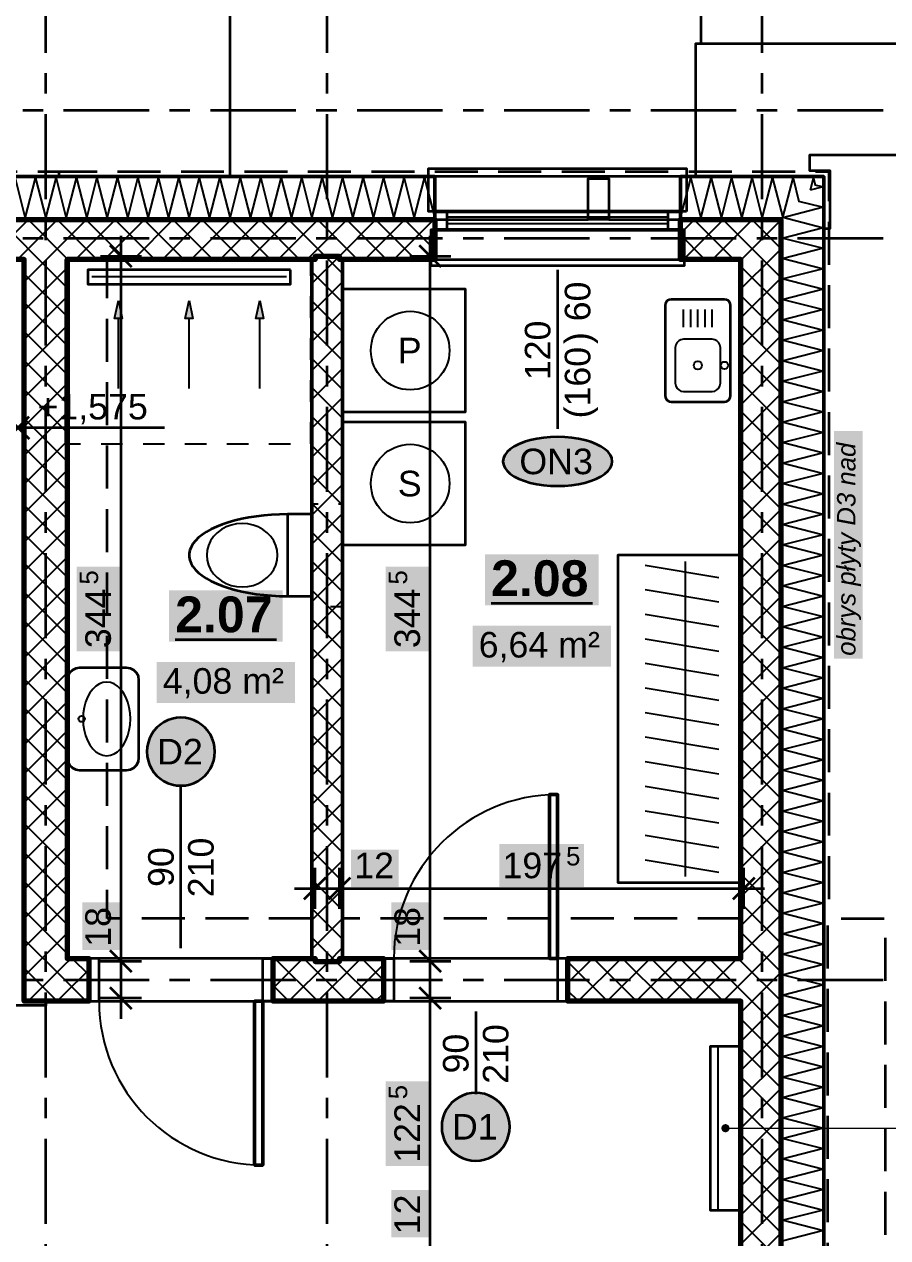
# Model space of a CAD drawing. Header units: metres. Extents: x -5.4 to 21.6, y -4.3 to 13.3.
# Drawn here: x 8.39 to 12.61, y 3.86 to 9.79 of the extents above; entities that cross this region are included whole.
import ezdxf

# ---------------------------------------------------------------- set-up
doc = ezdxf.new("R2010")
doc.units = ezdxf.units.M
for name, pattern in [('KRESKOWA', [5.25, 4.2, -1.05]), ('KRESKOWA_DROBNA', [3.15, 2.1, -1.05]), ('PUNKTOWA', [10.5, 8.4, -1.05, 0, -1.05])]:
    doc.linetypes.add(name, pattern=pattern)
for name, color, linetype, lineweight in [('A-DRZWI', 3, 'Continuous', 35), ('A-KRESKOWANIE', 8, 'Continuous', 18), ('A-MASKA', 7, 'Continuous', 18), ('A-MEBLE', 8, 'Continuous', 18), ('A-NAD-CIECIEM', 8, 'KRESKOWA', 25), ('A-OKNA', 3, 'Continuous', 35), ('A-OPISY', 2, 'Continuous', 25), ('A-OSIE', 1, 'PUNKTOWA', 25), ('A-POMIESZCZENIA', 2, 'Continuous', 25), ('A-RZEDNE', 1, 'Continuous', 25), ('A-SANITARNE', 6, 'Continuous', 25), ('A-SCIANY-DZIAL', 7, 'Continuous', 35), ('A-SCIANY-IZOL', 4, 'Continuous', 35), ('A-SCIANY-KONSTR', 7, 'Continuous', 50), ('A-WIDOK', 7, 'Continuous', 25), ('A-WYMIARY', 1, 'Continuous', 25)]:
    doc.layers.add(name, color=color, linetype=linetype, lineweight=lineweight)
doc.styles.add('PL_ARIAL', font='arial.ttf')
doc.styles.add('PL_ARIAL_B', font='arialbd.ttf')
doc.styles.add('PL_ARIAL_I', font='ariali.ttf')

msp = doc.modelspace()

# ---------------------------------------------------------------- hatches: boundary and pattern name
at = {"layer": 'A-MASKA', "true_color": 0xffffff}
for points in [[(12.4898, 6.6936), (12.4898, 7.8069), (12.35, 7.8069), (12.35, 6.6936)], [(8.8604, 6.7308), (8.8604, 7.1442), (8.6504, 7.1442), (8.6504, 6.7308)], [(10.3704, 6.7308), (10.3704, 7.1442), (10.1604, 7.1442), (10.1604, 6.7308)], [(9.9915, 5.579), (10.2236, 5.579), (10.2236, 5.7615), (9.9915, 5.7615)], [(10.7158, 5.579), (11.1292, 5.579), (11.1292, 5.789), (10.7158, 5.789)], [(8.8604, 5.2715), (8.8604, 5.5036), (8.6779, 5.5036), (8.6779, 5.2715)], [(10.3704, 5.2715), (10.3704, 5.5036), (10.1879, 5.5036), (10.1879, 5.2715)], [(10.3704, 4.2158), (10.3704, 4.6292), (10.1604, 4.6292), (10.1604, 4.2158)], [(10.3704, 3.8665), (10.3704, 4.0986), (10.1879, 4.0986), (10.1879, 3.8665)]]:
    msp.add_hatch(color=7, dxfattribs=at).paths.add_polyline_path(points)
at = {"layer": 'A-OPISY', "true_color": 0xffffff}
for points in [[(11.2668, 7.6583), (11.2645, 7.674), (11.2577, 7.6894), (11.2465, 7.7043), (11.231, 7.7183), (11.2117, 7.7314), (11.1886, 7.7432), (11.1624, 7.7535), (11.1334, 7.7623), (11.1021, 7.7692), (11.0691, 7.7742), (11.0348, 7.7773), (11, 7.7783), (10.9652, 7.7773), (10.9309, 7.7742), (10.8979, 7.7692), (10.8666, 7.7623), (10.8376, 7.7535), (10.8114, 7.7432), (10.7883, 7.7314), (10.769, 7.7183), (10.7535, 7.7043), (10.7423, 7.6894), (10.7355, 7.674), (10.7332, 7.6583), (10.7355, 7.6427), (10.7423, 7.6273), (10.7535, 7.6124), (10.769, 7.5983), (10.7883, 7.5853), (10.8114, 7.5735), (10.8376, 7.5631), (10.8666, 7.5544), (10.8979, 7.5475), (10.9309, 7.5424), (10.9652, 7.5394), (11, 7.5383), (11.0348, 7.5394), (11.0691, 7.5424), (11.1021, 7.5475), (11.1334, 7.5544), (11.1624, 7.5631), (11.1886, 7.5735), (11.2117, 7.5853), (11.231, 7.5983), (11.2465, 7.6124), (11.2577, 7.6273), (11.2645, 7.6427)], [(9.3261, 6.24), (9.3247, 6.2617), (9.3205, 6.283), (9.3135, 6.3036), (9.3039, 6.3231), (9.2918, 6.3411), (9.2775, 6.3575), (9.2611, 6.3718), (9.2431, 6.3839), (9.2236, 6.3935), (9.203, 6.4005), (9.1817, 6.4047), (9.16, 6.4061), (9.1383, 6.4047), (9.117, 6.4005), (9.0964, 6.3935), (9.0769, 6.3839), (9.0589, 6.3718), (9.0425, 6.3575), (9.0282, 6.3411), (9.0161, 6.3231), (9.0065, 6.3036), (8.9995, 6.283), (8.9953, 6.2617), (8.9939, 6.24), (8.9953, 6.2183), (8.9995, 6.197), (9.0065, 6.1764), (9.0161, 6.1569), (9.0282, 6.1389), (9.0425, 6.1225), (9.0589, 6.1082), (9.0769, 6.0961), (9.0964, 6.0865), (9.117, 6.0795), (9.1383, 6.0753), (9.16, 6.0739), (9.1817, 6.0753), (9.203, 6.0795), (9.2236, 6.0865), (9.2431, 6.0961), (9.2611, 6.1082), (9.2775, 6.1225), (9.2918, 6.1389), (9.3039, 6.1569), (9.3135, 6.1764), (9.3205, 6.197), (9.3247, 6.2183)], [(10.7661, 4.4069), (10.7647, 4.4286), (10.7605, 4.4499), (10.7535, 4.4705), (10.7439, 4.4899), (10.7318, 4.508), (10.7175, 4.5244), (10.7011, 4.5387), (10.6831, 4.5508), (10.6636, 4.5604), (10.643, 4.5674), (10.6217, 4.5716), (10.6, 4.573), (10.5783, 4.5716), (10.557, 4.5674), (10.5364, 4.5604), (10.5169, 4.5508), (10.4989, 4.5387), (10.4825, 4.5244), (10.4682, 4.508), (10.4561, 4.4899), (10.4465, 4.4705), (10.4395, 4.4499), (10.4353, 4.4286), (10.4339, 4.4069), (10.4353, 4.3852), (10.4395, 4.3639), (10.4465, 4.3433), (10.4561, 4.3238), (10.4682, 4.3058), (10.4825, 4.2894), (10.4989, 4.2751), (10.5169, 4.263), (10.5364, 4.2534), (10.557, 4.2464), (10.5783, 4.2422), (10.6, 4.2408), (10.6217, 4.2422), (10.643, 4.2464), (10.6636, 4.2534), (10.6831, 4.263), (10.7011, 4.2751), (10.7175, 4.2894), (10.7318, 4.3058), (10.7439, 4.3238), (10.7535, 4.3433), (10.7605, 4.3639), (10.7647, 4.3852)]]:
    msp.add_hatch(color=7, dxfattribs=at).paths.add_polyline_path(points)
at = {"layer": 'A-OPISY', "true_color": 0x000000}
msp.add_hatch(color=7, dxfattribs=at).paths.add_polyline_path([(11.84, 4.4), (11.8393, 4.4052), (11.8373, 4.41), (11.8341, 4.4141), (11.83, 4.4173), (11.8252, 4.4193), (11.82, 4.42), (11.8148, 4.4193), (11.81, 4.4173), (11.8059, 4.4141), (11.8027, 4.41), (11.8007, 4.4052), (11.8, 4.4), (11.8007, 4.3948), (11.8027, 4.39), (11.8059, 4.3859), (11.81, 4.3827), (11.8148, 4.3807), (11.82, 4.38), (11.8252, 4.3807), (11.83, 4.3827), (11.8341, 4.3859), (11.8373, 4.39), (11.8393, 4.3948)])
at = {"layer": 'A-POMIESZCZENIA', "true_color": 0xffffff}
for points in [[(10.645, 6.955), (11.2, 6.955), (11.2, 7.205), (10.645, 7.205)], [(9.1018, 6.7782), (9.6568, 6.7782), (9.6568, 7.0282), (9.1018, 7.0282)], [(10.5845, 6.655), (11.2605, 6.655), (11.2605, 6.855), (10.5845, 6.855)], [(9.0413, 6.4782), (9.7172, 6.4782), (9.7172, 6.6782), (9.0413, 6.6782)]]:
    msp.add_hatch(color=7, dxfattribs=at).paths.add_polyline_path(points)
at = {"layer": 'A-SANITARNE', "true_color": 0x000000}
for points in [[(8.855, 8.445), (8.8737, 8.357), (8.8363, 8.357)], [(9.2, 8.445), (9.2187, 8.357), (9.1813, 8.357)], [(9.545, 8.445), (9.5637, 8.357), (9.5263, 8.357)]]:
    msp.add_hatch(color=7, dxfattribs=at).paths.add_polyline_path(points)

# ---------------------------------------------------------------- linework, layer by layer
at = {"layer": 'A-DRZWI', "lineweight": 50, "ltscale": 0.05}
for points in [[(11, 5.23), (11, 6.03), (10.96, 6.03), (10.96, 5.23)], [(9.56, 5.02), (9.56, 4.22), (9.52, 4.22), (9.52, 5.02)]]:
    msp.add_lwpolyline(points, close=True, dxfattribs=at)
at = {"layer": 'A-DRZWI', "lineweight": 35, "ltscale": 0.05}
for points in [[(8.71, 5.02), (8.76, 5.02), (8.76, 5.23), (8.71, 5.23)], [(9.61, 5.02), (9.56, 5.02), (9.56, 5.23), (9.61, 5.23)], [(10.15, 5.23), (10.2, 5.23), (10.2, 5.02), (10.15, 5.02)], [(11.05, 5.23), (11, 5.23), (11, 5.02), (11.05, 5.02)]]:
    msp.add_lwpolyline(points, close=True, dxfattribs=at)
at = {"layer": 'A-DRZWI', "lineweight": 25, "ltscale": 0.05}
for centre, start, end in [((11, 5.23), -270, -180), ((9.56, 5.02), -180, -90)]:
    msp.add_arc(centre, 0.8, start, end, dxfattribs=at)
at = {"layer": 'A-KRESKOWANIE', "lineweight": 25, "ltscale": 0.05}
for points in [[(8.35, 9.0425), (8.4, 8.8475), (8.45, 9.0425), (8.5, 8.8475), (8.55, 9.0425), (8.6, 8.8475), (8.65, 9.0425), (8.7, 8.8475), (8.75, 9.0425), (8.8, 8.8475), (8.85, 9.0425), (8.9, 8.8475), (8.95, 9.0425), (9, 8.8475), (9.05, 9.0425), (9.1, 8.8475), (9.15, 9.0425), (9.2, 8.8475), (9.25, 9.0425), (9.3, 8.8475), (9.35, 9.0425), (9.4, 8.8475), (9.45, 9.0425), (9.5, 8.8475), (9.55, 9.0425), (9.6, 8.8475), (9.65, 9.0425), (9.7, 8.8475), (9.75, 9.0425), (9.8, 8.8475), (9.85, 9.0425), (9.9, 8.8475), (9.95, 9.0425), (10, 8.8475), (10.05, 9.0425), (10.1, 8.8475), (10.15, 9.0425), (10.2, 8.8475), (10.25, 9.0425), (10.3, 8.8475), (10.35, 9.0425), (10.4, 8.8475)], [(11.6, 8.8475), (11.65, 9.0425), (11.7, 8.8475), (11.75, 9.0425), (11.8, 8.8475), (11.85, 9.0425), (11.9, 8.8475), (11.95, 9.0425), (12, 8.8475), (12.05, 9.0425), (12.0995, 8.8495)], [(12.1009, 8.8509), (12.15, 9.0425), (12.1791, 8.9291)], [(12.2353, 8.9853), (12.25, 9.0425), (12.2587, 9.0087)], [(12.2353, 8.9853), (12.2925, 9), (12.2587, 9.0087)], [(12.1009, 8.8509), (12.2925, 8.9), (12.1791, 8.9291)], [(8.2207, 8.645), (8.4157, 8.84)], [(8.452, 8.66), (8.272, 8.84)], [(8.3622, 8.645), (8.5572, 8.84)], [(8.6084, 8.645), (8.4134, 8.84)], [(8.5186, 8.66), (8.6986, 8.84)], [(8.7498, 8.645), (8.5548, 8.84)], [(8.645, 8.645), (8.84, 8.84)], [(8.8912, 8.645), (8.6962, 8.84)], [(8.7864, 8.645), (8.9814, 8.84)], [(9.0327, 8.645), (8.8377, 8.84)], [(8.9278, 8.645), (9.1228, 8.84)], [(9.1741, 8.645), (8.9791, 8.84)], [(9.0693, 8.645), (9.2643, 8.84)], [(9.3155, 8.645), (9.1205, 8.84)], [(9.2107, 8.645), (9.4057, 8.84)], [(9.4569, 8.645), (9.2619, 8.84)], [(9.3521, 8.645), (9.5471, 8.84)], [(9.5984, 8.645), (9.4034, 8.84)], [(9.4935, 8.645), (9.6885, 8.84)], [(9.7398, 8.645), (9.5448, 8.84)], [(9.6349, 8.645), (9.8299, 8.84)], [(9.8662, 8.66), (9.6862, 8.84)], [(9.7764, 8.645), (9.9714, 8.84)], [(10.0226, 8.645), (9.8276, 8.84)], [(9.9328, 8.66), (10.1128, 8.84)], [(10.164, 8.645), (9.969, 8.84)], [(10.0592, 8.645), (10.2542, 8.84)], [(10.3055, 8.645), (10.1105, 8.84)], [(10.2006, 8.645), (10.3956, 8.84)], [(10.4, 8.6919), (10.2519, 8.84)], [(10.4, 8.8333), (10.3933, 8.84)], [(11.6, 8.7716), (11.6684, 8.84)], [(11.6148, 8.645), (11.8098, 8.84)], [(11.8611, 8.645), (11.6661, 8.84)], [(11.7563, 8.645), (11.9513, 8.84)], [(11.9875, 8.66), (11.8075, 8.84)], [(11.9127, 8.66), (12.09, 8.8373)], [(12.09, 8.6989), (11.9489, 8.84)], [(12.0975, 3.85), (12.2925, 3.9), (12.0975, 3.95), (12.2925, 4), (12.0975, 4.05), (12.2925, 4.1), (12.0975, 4.15), (12.2925, 4.2), (12.0975, 4.25), (12.2925, 4.3), (12.0975, 4.35), (12.2925, 4.4), (12.0975, 4.45), (12.2925, 4.5), (12.0975, 4.55), (12.2925, 4.6), (12.0975, 4.65), (12.2925, 4.7), (12.0975, 4.75), (12.2925, 4.8), (12.0975, 4.85), (12.2925, 4.9), (12.0975, 4.95), (12.2925, 5), (12.0975, 5.05), (12.2925, 5.1), (12.0975, 5.15), (12.2925, 5.2), (12.0975, 5.25), (12.2925, 5.3), (12.0975, 5.35), (12.2925, 5.4), (12.0975, 5.45), (12.2925, 5.5), (12.0975, 5.55), (12.2925, 5.6), (12.0975, 5.65), (12.2925, 5.7), (12.0975, 5.75), (12.2925, 5.8), (12.0975, 5.85), (12.2925, 5.9), (12.0975, 5.95), (12.2925, 6), (12.0975, 6.05), (12.2925, 6.1), (12.0975, 6.15), (12.2925, 6.2), (12.0975, 6.25), (12.2925, 6.3), (12.0975, 6.35), (12.2925, 6.4), (12.0975, 6.45), (12.2925, 6.5), (12.0975, 6.55), (12.2925, 6.6), (12.0975, 6.65), (12.2925, 6.7), (12.0975, 6.75), (12.2925, 6.8), (12.0975, 6.85), (12.2925, 6.9), (12.0975, 6.95), (12.2925, 7), (12.0975, 7.05), (12.2925, 7.1), (12.0975, 7.15), (12.2925, 7.2), (12.0975, 7.25), (12.2925, 7.3), (12.0975, 7.35), (12.2925, 7.4), (12.0975, 7.45), (12.2925, 7.5), (12.0975, 7.55), (12.2925, 7.6), (12.0975, 7.65), (12.2925, 7.7), (12.0975, 7.75), (12.2925, 7.8), (12.0975, 7.85), (12.2925, 7.9), (12.0975, 7.95), (12.2925, 8), (12.0975, 8.05), (12.2925, 8.1), (12.0975, 8.15), (12.2925, 8.2), (12.0975, 8.25), (12.2925, 8.3), (12.0975, 8.35), (12.2925, 8.4), (12.0975, 8.45), (12.2925, 8.5), (12.0975, 8.55), (12.2925, 8.6), (12.0975, 8.65), (12.2925, 8.7), (12.0975, 8.75), (12.2925, 8.8), (12.0995, 8.8495)], [(11.7197, 8.645), (11.6, 8.7647)], [(8.395, 8.5364), (8.5186, 8.66)], [(8.605, 8.507), (8.452, 8.66)], [(9.8, 8.5272), (9.9328, 8.66)], [(9.95, 8.5762), (9.8662, 8.66)], [(10.3421, 8.645), (10.4, 8.7029)], [(11.895, 8.5009), (12.0541, 8.66)], [(11.895, 8.6423), (11.9127, 8.66)], [(12.09, 8.5575), (11.9875, 8.66)], [(12.0541, 8.66), (12.09, 8.6959)], [(8.395, 8.395), (8.605, 8.605)], [(12.09, 8.4161), (11.895, 8.6111)], [(8.605, 8.3656), (8.395, 8.5756)], [(9.95, 8.4348), (9.8, 8.5848)], [(11.895, 8.3595), (12.09, 8.5545)], [(9.8, 8.3858), (9.95, 8.5358)], [(8.395, 8.2536), (8.605, 8.4636)], [(8.605, 8.2241), (8.395, 8.4341)], [(9.95, 8.2934), (9.8, 8.4434)], [(12.09, 8.2747), (11.895, 8.4697)], [(9.8, 8.2444), (9.95, 8.3944)], [(11.895, 8.218), (12.09, 8.413)], [(8.395, 8.1122), (8.605, 8.3222)], [(9.95, 8.1519), (9.8, 8.3019)], [(12.09, 8.1333), (11.895, 8.3283)], [(8.605, 8.0827), (8.395, 8.2927)], [(9.8, 8.1029), (9.95, 8.2529)], [(11.895, 8.0766), (12.09, 8.2716)], [(12.09, 7.9918), (11.895, 8.1868)], [(8.395, 7.9707), (8.605, 8.1807)], [(8.605, 7.9413), (8.395, 8.1513)], [(9.95, 8.0105), (9.8, 8.1605)], [(11.895, 7.9352), (12.09, 8.1302)], [(9.8, 7.9615), (9.95, 8.1115)], [(8.395, 7.8293), (8.605, 8.0393)], [(8.605, 7.7999), (8.395, 8.0099)], [(9.95, 7.8691), (9.8, 8.0191)], [(12.09, 7.8504), (11.895, 8.0454)], [(9.8, 7.8201), (9.95, 7.9701)], [(11.895, 7.7938), (12.09, 7.9888)], [(8.395, 7.6879), (8.605, 7.8979)], [(12.09, 7.709), (11.895, 7.904)], [(8.605, 7.6585), (8.395, 7.8685)], [(9.95, 7.7277), (9.8, 7.8777)], [(9.8, 7.6787), (9.95, 7.8287)], [(11.895, 7.6524), (12.09, 7.8474)], [(8.395, 7.5465), (8.605, 7.7565)], [(8.605, 7.517), (8.395, 7.727)], [(9.95, 7.5862), (9.8, 7.7362)], [(12.09, 7.5676), (11.895, 7.7626)], [(9.8, 7.5373), (9.95, 7.6873)], [(11.895, 7.5109), (12.09, 7.7059)], [(8.395, 7.4051), (8.605, 7.6151)], [(9.95, 7.4448), (9.8, 7.5948)], [(12.09, 7.4261), (11.895, 7.6211)], [(8.605, 7.3756), (8.395, 7.5856)], [(9.8, 7.3958), (9.95, 7.5458)], [(11.895, 7.3695), (12.09, 7.5645)], [(8.395, 7.2636), (8.605, 7.4736)], [(12.09, 7.2847), (11.895, 7.4797)], [(8.605, 7.2342), (8.395, 7.4442)], [(9.95, 7.3034), (9.8, 7.4534)], [(11.895, 7.2281), (12.09, 7.4231)], [(9.8, 7.2544), (9.95, 7.4044)], [(8.395, 7.1222), (8.605, 7.3322)], [(8.605, 7.0928), (8.395, 7.3028)], [(9.95, 7.162), (9.8, 7.312)], [(12.09, 7.1433), (11.895, 7.3383)], [(9.8, 7.113), (9.95, 7.263)], [(11.895, 7.0867), (12.09, 7.2817)], [(8.395, 6.9808), (8.605, 7.1908)], [(12.09, 7.0019), (11.895, 7.1969)], [(8.605, 6.9513), (8.395, 7.1613)], [(9.95, 7.0206), (9.8, 7.1706)], [(9.8, 6.9716), (9.95, 7.1216)], [(11.895, 6.9453), (12.09, 7.1403)], [(8.395, 6.8394), (8.605, 7.0494)], [(8.605, 6.8099), (8.395, 7.0199)], [(9.95, 6.8791), (9.8, 7.0291)], [(12.09, 6.8605), (11.895, 7.0555)], [(11.895, 6.8038), (12.09, 6.9988)], [(9.8, 6.8302), (9.95, 6.9802)], [(8.395, 6.6979), (8.605, 6.9079)], [(8.605, 6.6685), (8.395, 6.8785)], [(9.95, 6.7377), (9.8, 6.8877)], [(12.09, 6.719), (11.895, 6.914)], [(9.8, 6.6887), (9.95, 6.8387)], [(11.895, 6.6624), (12.09, 6.8574)], [(8.395, 6.5565), (8.605, 6.7665)], [(12.09, 6.5776), (11.895, 6.7726)], [(8.605, 6.5271), (8.395, 6.7371)], [(9.95, 6.5963), (9.8, 6.7463)], [(11.895, 6.521), (12.09, 6.716)], [(9.8, 6.5473), (9.95, 6.6973)], [(8.395, 6.4151), (8.605, 6.6251)], [(8.605, 6.3857), (8.395, 6.5957)], [(9.95, 6.4549), (9.8, 6.6049)], [(12.09, 6.4362), (11.895, 6.6312)], [(9.8, 6.4059), (9.95, 6.5559)], [(11.895, 6.3796), (12.09, 6.5746)], [(8.395, 6.2737), (8.605, 6.4837)], [(9.95, 6.3135), (9.8, 6.4635)], [(12.09, 6.2948), (11.895, 6.4898)], [(8.605, 6.2442), (8.395, 6.4542)], [(9.8, 6.2645), (9.95, 6.4145)], [(11.895, 6.2381), (12.09, 6.4331)], [(12.09, 6.1534), (11.895, 6.3484)], [(8.395, 6.1323), (8.605, 6.3423)], [(8.605, 6.1028), (8.395, 6.3128)], [(9.95, 6.172), (9.8, 6.322)], [(11.895, 6.0967), (12.09, 6.2917)], [(9.8, 6.123), (9.95, 6.273)], [(8.395, 5.9908), (8.605, 6.2008)], [(8.605, 5.9614), (8.395, 6.1714)], [(9.95, 6.0306), (9.8, 6.1806)], [(12.09, 6.0119), (11.895, 6.2069)], [(9.8, 5.9816), (9.95, 6.1316)], [(11.895, 5.9553), (12.09, 6.1503)], [(8.395, 5.8494), (8.605, 6.0594)], [(12.09, 5.8705), (11.895, 6.0655)], [(8.605, 5.82), (8.395, 6.03)], [(9.95, 5.8892), (9.8, 6.0392)], [(9.8, 5.8402), (9.95, 5.9902)], [(11.895, 5.8139), (12.09, 6.0089)], [(8.395, 5.708), (8.605, 5.918)], [(8.605, 5.6786), (8.395, 5.8886)], [(9.95, 5.7478), (9.8, 5.8978)], [(12.09, 5.7291), (11.895, 5.9241)], [(9.8, 5.6988), (9.95, 5.8488)], [(11.895, 5.6725), (12.09, 5.8675)], [(8.395, 5.5666), (8.605, 5.7766)], [(9.95, 5.6063), (9.8, 5.7563)], [(12.09, 5.5877), (11.895, 5.7827)], [(8.605, 5.5371), (8.395, 5.7471)], [(9.8, 5.5574), (9.95, 5.7074)], [(11.895, 5.531), (12.09, 5.726)], [(8.395, 5.4252), (8.605, 5.6352)], [(12.09, 5.4462), (11.895, 5.6412)], [(8.605, 5.3957), (8.395, 5.6057)], [(9.95, 5.4649), (9.8, 5.6149)], [(11.895, 5.3896), (12.09, 5.5846)], [(9.8, 5.4159), (9.95, 5.5659)], [(8.395, 5.2837), (8.605, 5.4937)], [(8.605, 5.2543), (8.395, 5.4643)], [(9.95, 5.3235), (9.8, 5.4735)], [(12.09, 5.3048), (11.895, 5.4998)], [(9.8, 5.2745), (9.95, 5.4245)], [(11.895, 5.2482), (12.09, 5.4432)], [(8.395, 5.1423), (8.605, 5.3523)], [(12.09, 5.1634), (11.895, 5.3584)], [(8.59, 5.1279), (8.395, 5.3229)], [(9.9171, 5.215), (9.8, 5.3321)], [(9.8819, 5.215), (9.95, 5.2831)], [(11.91, 5.1218), (12.09, 5.3018)], [(8.59, 5.1959), (8.6241, 5.23)], [(8.71, 5.1493), (8.6293, 5.23)], [(9.61, 5.0845), (9.7555, 5.23)], [(9.61, 5.2259), (9.6141, 5.23)], [(9.8292, 5.02), (9.6192, 5.23)], [(9.9707, 5.02), (9.7607, 5.23)], [(9.8283, 5.02), (10.0383, 5.23)], [(10.15, 5.1235), (10.0435, 5.23)], [(11.05, 5.1103), (11.1697, 5.23)], [(11.1011, 5.02), (11.3111, 5.23)], [(11.3849, 5.02), (11.1749, 5.23)], [(11.2425, 5.02), (11.4525, 5.23)], [(11.5263, 5.02), (11.3163, 5.23)], [(11.384, 5.02), (11.594, 5.23)], [(11.6677, 5.02), (11.4577, 5.23)], [(11.5254, 5.02), (11.7354, 5.23)], [(11.8091, 5.02), (11.5991, 5.23)], [(11.6668, 5.02), (11.8768, 5.23)], [(11.91, 5.0606), (11.7406, 5.23)], [(11.895, 5.217), (11.882, 5.23)], [(8.5415, 5.035), (8.395, 5.1815)], [(8.4291, 5.035), (8.59, 5.1959)], [(8.59, 5.0545), (8.71, 5.1745)], [(9.6869, 5.02), (9.8819, 5.215)], [(10.1121, 5.02), (9.9171, 5.215)], [(9.9697, 5.02), (10.15, 5.2003)], [(11.2435, 5.02), (11.05, 5.2135)], [(11.897, 5.215), (11.895, 5.217)], [(11.895, 4.9654), (12.09, 5.1604)], [(11.91, 5.202), (11.897, 5.215)], [(12.09, 5.022), (11.91, 5.202)], [(8.6979, 5.02), (8.59, 5.1279)], [(11.8082, 5.02), (11.91, 5.1218)], [(8.5705, 5.035), (8.59, 5.0545)], [(9.6878, 5.02), (9.61, 5.0978)], [(10.1112, 5.02), (10.15, 5.0588)], [(11.102, 5.02), (11.05, 5.072)], [(12.09, 4.8806), (11.91, 5.0606)], [(8.405, 5.03), (8.395, 5.04)], [(8.415, 5.02), (8.405, 5.03)], [(8.4141, 5.02), (8.4291, 5.035)], [(8.5565, 5.02), (8.5415, 5.035)], [(8.5555, 5.02), (8.5705, 5.035)], [(8.697, 5.02), (8.71, 5.033)], [(11.895, 4.8239), (12.09, 5.0189)], [(12.09, 4.7391), (11.895, 4.9341)], [(11.895, 4.6825), (12.09, 4.8775)], [(12.09, 4.5977), (11.895, 4.7927)], [(11.895, 4.5411), (12.09, 4.7361)], [(12.09, 4.4563), (11.895, 4.6513)], [(11.895, 4.3997), (12.09, 4.5947)], [(12.09, 4.3149), (11.895, 4.5099)], [(11.895, 4.2582), (12.09, 4.4532)], [(12.09, 4.1735), (11.895, 4.3685)], [(11.895, 4.1168), (12.09, 4.3118)], [(12.09, 4.032), (11.895, 4.227)], [(11.895, 3.9754), (12.09, 4.1704)], [(12.09, 3.8906), (11.895, 4.0856)], [(11.895, 3.834), (12.09, 4.029)], [(12.09, 3.7492), (11.895, 3.9442)], [(11.91, 3.7076), (12.09, 3.8876)]]:
    msp.add_lwpolyline(points, dxfattribs=at)
at = {"layer": 'A-MEBLE', "lineweight": 35, "ltscale": 0.05}
msp.add_lwpolyline([(11.895, 5.6), (11.895, 7.2), (11.295, 7.2), (11.295, 5.6)], close=True, dxfattribs=at)
at = {"layer": 'A-MEBLE', "lineweight": 25, "ltscale": 0.05}
for points in [[(11.787, 7.09), (11.427, 7.15)], [(11.625, 5.63), (11.625, 7.17)], [(11.787, 6.97), (11.427, 7.03)], [(11.787, 6.85), (11.427, 6.91)], [(11.787, 6.73), (11.427, 6.79)], [(11.787, 6.61), (11.427, 6.67)], [(11.787, 6.49), (11.427, 6.55)], [(11.787, 6.37), (11.427, 6.43)], [(11.787, 6.25), (11.427, 6.31)], [(11.787, 6.13), (11.427, 6.19)], [(11.787, 6.01), (11.427, 6.07)], [(11.787, 5.89), (11.427, 5.95)], [(11.787, 5.77), (11.427, 5.83)], [(11.787, 5.65), (11.427, 5.71)]]:
    msp.add_lwpolyline(points, dxfattribs=at)
at = {"layer": 'A-NAD-CIECIEM', "linetype": 'KRESKOWA', "lineweight": 35, "ltscale": 0.05, "flags": 128}
for points in [[(3.8105, 9.075), (8.5645, 9.075)], [(8.565, 9.0505), (8.565, 9.075), (12.325, 9.075), (12.325, 5.4255)], [(9.7995, 5.425), (8.8, 5.425), (8.8, 8.6445)], [(11.8945, 5.425), (9.9505, 5.425)], [(12.32, 2.7005), (12.32, 5.425), (12.6, 5.425), (12.6, -0.2995)], [(8.5, 5.0195), (8.5, 5), (5.875, 5)]]:
    msp.add_lwpolyline(points, dxfattribs=at)
at = {"layer": 'A-OKNA', "lineweight": 35, "ltscale": 0.05}
for points in [[(11.63, 8.88), (10.37, 8.88), (10.37, 9.09), (11.63, 9.09)], [(11.62, 8.79), (10.38, 8.79), (10.38, 8.615), (11.62, 8.615)]]:
    msp.add_lwpolyline(points, close=True, dxfattribs=at)
at = {"layer": 'A-OKNA', "lineweight": 50, "ltscale": 0.05}
msp.add_lwpolyline([(11.6, 8.79), (10.4, 8.79), (10.4, 8.88), (11.6, 8.88)], close=True, dxfattribs=at)
at = {"layer": 'A-OKNA', "lineweight": 35, "ltscale": 0.05}
for points in [[(10.46, 8.79), (10.46, 8.88)], [(11.54, 8.79), (11.54, 8.88)]]:
    msp.add_lwpolyline(points, dxfattribs=at)
at = {"layer": 'A-OKNA', "lineweight": 25, "ltscale": 0.05}
for points in [[(11.54, 8.8512), (10.46, 8.8512)], [(11.54, 8.8188), (10.46, 8.8188)]]:
    msp.add_lwpolyline(points, dxfattribs=at)
at = {"layer": 'A-OPISY', "lineweight": 35, "ltscale": 0.05}
for points in [[(11.2668, 7.6583), (11.2645, 7.674), (11.2577, 7.6894), (11.2465, 7.7043), (11.231, 7.7183), (11.2117, 7.7314), (11.1886, 7.7432), (11.1624, 7.7535), (11.1334, 7.7623), (11.1021, 7.7692), (11.0691, 7.7742), (11.0348, 7.7773), (11, 7.7783), (10.9652, 7.7773), (10.9309, 7.7742), (10.8979, 7.7692), (10.8666, 7.7623), (10.8376, 7.7535), (10.8114, 7.7432), (10.7883, 7.7314), (10.769, 7.7183), (10.7535, 7.7043), (10.7423, 7.6894), (10.7355, 7.674), (10.7332, 7.6583), (10.7355, 7.6427), (10.7423, 7.6273), (10.7535, 7.6124), (10.769, 7.5983), (10.7883, 7.5853), (10.8114, 7.5735), (10.8376, 7.5631), (10.8666, 7.5544), (10.8979, 7.5475), (10.9309, 7.5424), (10.9652, 7.5394), (11, 7.5383), (11.0348, 7.5394), (11.0691, 7.5424), (11.1021, 7.5475), (11.1334, 7.5544), (11.1624, 7.5631), (11.1886, 7.5735), (11.2117, 7.5853), (11.231, 7.5983), (11.2465, 7.6124), (11.2577, 7.6273), (11.2645, 7.6427)], [(9.3261, 6.24), (9.3247, 6.2617), (9.3205, 6.283), (9.3135, 6.3036), (9.3039, 6.3231), (9.2918, 6.3411), (9.2775, 6.3575), (9.2611, 6.3718), (9.2431, 6.3839), (9.2236, 6.3935), (9.203, 6.4005), (9.1817, 6.4047), (9.16, 6.4061), (9.1383, 6.4047), (9.117, 6.4005), (9.0964, 6.3935), (9.0769, 6.3839), (9.0589, 6.3718), (9.0425, 6.3575), (9.0282, 6.3411), (9.0161, 6.3231), (9.0065, 6.3036), (8.9995, 6.283), (8.9953, 6.2617), (8.9939, 6.24), (8.9953, 6.2183), (8.9995, 6.197), (9.0065, 6.1764), (9.0161, 6.1569), (9.0282, 6.1389), (9.0425, 6.1225), (9.0589, 6.1082), (9.0769, 6.0961), (9.0964, 6.0865), (9.117, 6.0795), (9.1383, 6.0753), (9.16, 6.0739), (9.1817, 6.0753), (9.203, 6.0795), (9.2236, 6.0865), (9.2431, 6.0961), (9.2611, 6.1082), (9.2775, 6.1225), (9.2918, 6.1389), (9.3039, 6.1569), (9.3135, 6.1764), (9.3205, 6.197), (9.3247, 6.2183)], [(10.7661, 4.4069), (10.7647, 4.4286), (10.7605, 4.4499), (10.7535, 4.4705), (10.7439, 4.4899), (10.7318, 4.508), (10.7175, 4.5244), (10.7011, 4.5387), (10.6831, 4.5508), (10.6636, 4.5604), (10.643, 4.5674), (10.6217, 4.5716), (10.6, 4.573), (10.5783, 4.5716), (10.557, 4.5674), (10.5364, 4.5604), (10.5169, 4.5508), (10.4989, 4.5387), (10.4825, 4.5244), (10.4682, 4.508), (10.4561, 4.4899), (10.4465, 4.4705), (10.4395, 4.4499), (10.4353, 4.4286), (10.4339, 4.4069), (10.4353, 4.3852), (10.4395, 4.3639), (10.4465, 4.3433), (10.4561, 4.3238), (10.4682, 4.3058), (10.4825, 4.2894), (10.4989, 4.2751), (10.5169, 4.263), (10.5364, 4.2534), (10.557, 4.2464), (10.5783, 4.2422), (10.6, 4.2408), (10.6217, 4.2422), (10.643, 4.2464), (10.6636, 4.2534), (10.6831, 4.263), (10.7011, 4.2751), (10.7175, 4.2894), (10.7318, 4.3058), (10.7439, 4.3238), (10.7535, 4.3433), (10.7605, 4.3639), (10.7647, 4.3852)]]:
    msp.add_lwpolyline(points, close=True, dxfattribs=at)
at = {"layer": 'A-OPISY', "lineweight": 18, "ltscale": 0.05}
msp.add_lwpolyline([(11.82, 4.4), (12.8602, 4.4)], dxfattribs=at)
at = {"layer": 'A-OSIE', "linetype": 'PUNKTOWA', "lineweight": 35, "ltscale": 0.049441, "flags": 128}
for points in [[(8.5, -3.22), (8.5, 12.25)], [(9.875, -3.22), (9.875, 12.25)], [(12, -3.22), (12, 12.25)]]:
    msp.add_lwpolyline(points, dxfattribs=at)
at = {"layer": 'A-OSIE', "linetype": 'PUNKTOWA', "lineweight": 35, "ltscale": 0.049651, "flags": 128}
for points in [[(-4.32, 9.375), (20.6, 9.375)], [(-4.32, 8.75), (20.6, 8.75)], [(-4.32, 5.125), (20.6, 5.125)]]:
    msp.add_lwpolyline(points, dxfattribs=at)
at = {"layer": 'A-POMIESZCZENIA', "lineweight": 35, "ltscale": 0.05}
for points in [[(10.675, 6.965), (11.17, 6.965)], [(9.1318, 6.7882), (9.6268, 6.7882)]]:
    msp.add_lwpolyline(points, dxfattribs=at)
at = {"layer": 'A-RZEDNE', "lineweight": 35, "ltscale": 0.05}
for points in [[(8.3094, 7.7684), (8.4194, 7.8784)], [(8.3094, 7.8784), (8.4194, 7.7684)], [(8.3644, 7.8234), (9.0802, 7.8234)]]:
    msp.add_lwpolyline(points, dxfattribs=at)
at = {"layer": 'A-SANITARNE', "lineweight": 50, "ltscale": 0.05}
msp.add_lwpolyline([(8.61, 8.645), (8.6, 8.645), (8.6, 7.745), (8.61, 7.745)], close=True, dxfattribs=at)
at = {"layer": 'A-SANITARNE', "linetype": 'KRESKOWA_DROBNA', "lineweight": 25, "ltscale": 0.05, "flags": 128}
msp.add_lwpolyline([(9.795, 8.645), (8.605, 8.645), (8.605, 7.745), (9.795, 7.745)], close=True, dxfattribs=at)
at = {"layer": 'A-SANITARNE', "lineweight": 35, "ltscale": 0.05}
for points in [[(9.695, 8.595), (8.705, 8.595), (8.705, 8.525), (9.695, 8.525)], [(9.95, 8.5), (9.95, 7.9), (10.55, 7.9), (10.55, 8.5)], [(11.845, 8.42), (11.8435, 8.4293), (11.8393, 8.4376), (11.8326, 8.4443), (11.8243, 8.4485), (11.815, 8.45), (11.555, 8.45), (11.5457, 8.4485), (11.5374, 8.4443), (11.5307, 8.4376), (11.5265, 8.4293), (11.525, 8.42), (11.525, 7.98), (11.5265, 7.9707), (11.5307, 7.9624), (11.5374, 7.9557), (11.5457, 7.9515), (11.555, 7.95), (11.815, 7.95), (11.8243, 7.9515), (11.8326, 7.9557), (11.8393, 7.9624), (11.8435, 7.9707), (11.845, 7.98)], [(9.95, 7.85), (9.95, 7.25), (10.55, 7.25), (10.55, 7.85)], [(9.8, 7), (9.8, 7.4), (9.68, 7.4), (9.68, 7)], [(8.605, 6.21), (8.6079, 6.1915), (8.6165, 6.1747), (8.6297, 6.1615), (8.6465, 6.1529), (8.665, 6.15), (8.895, 6.15), (8.9135, 6.1529), (8.9303, 6.1615), (8.9435, 6.1747), (8.9521, 6.1915), (8.955, 6.21), (8.955, 6.59), (8.9521, 6.6085), (8.9435, 6.6253), (8.9303, 6.6385), (8.9135, 6.6471), (8.895, 6.65), (8.665, 6.65), (8.6465, 6.6471), (8.6297, 6.6385), (8.6165, 6.6253), (8.6079, 6.6085), (8.605, 6.59)], [(11.895, 4), (11.895, 4.8), (11.745, 4.8), (11.745, 4)]]:
    msp.add_lwpolyline(points, close=True, dxfattribs=at)
at = {"layer": 'A-SANITARNE', "lineweight": 25, "ltscale": 0.05}
for points in [[(9.675, 8.56), (8.725, 8.56)], [(11.615, 8.315), (11.615, 8.4)], [(11.65, 8.315), (11.65, 8.4)], [(11.685, 8.315), (11.685, 8.4)], [(11.72, 8.315), (11.72, 8.4)], [(11.755, 8.315), (11.755, 8.4)], [(8.855, 8.015), (8.855, 8.355)], [(9.2, 8.015), (9.2, 8.355)], [(9.545, 8.015), (9.545, 8.355)], [(11.785, 4), (11.785, 4.8)]]:
    msp.add_lwpolyline(points, dxfattribs=at)
for points in [[(8.855, 8.445), (8.8737, 8.357), (8.8363, 8.357)], [(9.2, 8.445), (9.2187, 8.357), (9.1813, 8.357)], [(9.545, 8.445), (9.5637, 8.357), (9.5263, 8.357)], [(11.795, 8.215), (11.793, 8.2274), (11.7874, 8.2385), (11.7785, 8.2474), (11.7674, 8.253), (11.755, 8.255), (11.615, 8.255), (11.6026, 8.253), (11.5915, 8.2474), (11.5826, 8.2385), (11.577, 8.2274), (11.575, 8.215), (11.575, 8.04), (11.577, 8.0276), (11.5826, 8.0165), (11.5915, 8.0076), (11.6026, 8.002), (11.615, 8), (11.755, 8), (11.7674, 8.002), (11.7785, 8.0076), (11.7874, 8.0165), (11.793, 8.0276), (11.795, 8.04)], [(9.4592, 7.355), (9.4322, 7.3531), (9.4058, 7.3474), (9.3808, 7.3381), (9.3576, 7.3254), (9.337, 7.3096), (9.3194, 7.2911), (9.3052, 7.2704), (9.2949, 7.2479), (9.2885, 7.2242), (9.2864, 7.2), (9.2885, 7.1758), (9.2949, 7.1521), (9.3052, 7.1296), (9.3194, 7.1089), (9.337, 7.0904), (9.3576, 7.0746), (9.3808, 7.0619), (9.4058, 7.0526), (9.4322, 7.0469), (9.4592, 7.045), (9.4862, 7.0469), (9.5126, 7.0526), (9.5376, 7.0619), (9.5608, 7.0746), (9.5814, 7.0904), (9.599, 7.1089), (9.6132, 7.1296), (9.6235, 7.1521), (9.6299, 7.1758), (9.632, 7.2), (9.6299, 7.2242), (9.6235, 7.2479), (9.6132, 7.2704), (9.599, 7.2911), (9.5814, 7.3096), (9.5608, 7.3254), (9.5376, 7.3381), (9.5126, 7.3474), (9.4862, 7.3531)], [(8.7975, 6.22), (8.8156, 6.2222), (8.8332, 6.2288), (8.8499, 6.2396), (8.8654, 6.2544), (8.8792, 6.2727), (8.8909, 6.2942), (8.9004, 6.3183), (8.9073, 6.3444), (8.9116, 6.3718), (8.913, 6.4), (8.9116, 6.4282), (8.9073, 6.4556), (8.9004, 6.4817), (8.8909, 6.5058), (8.8792, 6.5273), (8.8654, 6.5456), (8.8499, 6.5604), (8.8332, 6.5712), (8.8156, 6.5778), (8.7975, 6.58), (8.7794, 6.5778), (8.7618, 6.5712), (8.7451, 6.5604), (8.7296, 6.5456), (8.7158, 6.5273), (8.7041, 6.5058), (8.6946, 6.4817), (8.6877, 6.4556), (8.6834, 6.4282), (8.682, 6.4), (8.6834, 6.3718), (8.6877, 6.3444), (8.6946, 6.3183), (8.7041, 6.2942), (8.7158, 6.2727), (8.7296, 6.2544), (8.7451, 6.2396), (8.7618, 6.2288), (8.7794, 6.2222)]]:
    msp.add_lwpolyline(points, close=True, dxfattribs=at)
at = {"layer": 'A-SANITARNE', "linetype": 'KRESKOWA', "lineweight": 25, "ltscale": 0.05, "flags": 128}
msp.add_lwpolyline([(9.95, 6.95), (9.95, 7.45), (9.8, 7.45), (9.8, 6.95)], close=True, dxfattribs=at)
at = {"layer": 'A-SANITARNE', "lineweight": 35, "ltscale": 0.05}
msp.add_lwpolyline([(9.68, 7.4), (9.6414, 7.3994), (9.603, 7.3974), (9.5651, 7.3942), (9.528, 7.3897), (9.4919, 7.384), (9.4569, 7.3771), (9.4235, 7.369), (9.3916, 7.3599), (9.3617, 7.3497), (9.3338, 7.3385), (9.3082, 7.3265), (9.285, 7.3136), (9.2643, 7.3), (9.2463, 7.2857), (9.2312, 7.2709), (9.219, 7.2556), (9.2097, 7.24), (9.2035, 7.2241), (9.2004, 7.2081), (9.2004, 7.1919), (9.2035, 7.1759), (9.2097, 7.16), (9.219, 7.1444), (9.2312, 7.1291), (9.2463, 7.1143), (9.2643, 7.1), (9.285, 7.0864), (9.3082, 7.0735), (9.3338, 7.0615), (9.3617, 7.0503), (9.3916, 7.0401), (9.4235, 7.031), (9.4569, 7.0229), (9.4919, 7.016), (9.528, 7.0103), (9.5651, 7.0058), (9.603, 7.0026), (9.6414, 7.0006), (9.68, 7)], dxfattribs=at)
at = {"layer": 'A-SANITARNE', "lineweight": 25, "ltscale": 0.05}
for centre, radius in [((10.28, 8.2), 0.192), ((11.685, 8.1275), 0.02), ((11.815, 8.1275), 0.018), ((10.28, 7.55), 0.192), ((8.675, 6.4), 0.015)]:
    msp.add_circle(centre, radius, dxfattribs=at)
at = {"layer": 'A-SCIANY-DZIAL', "lineweight": 50, "ltscale": 0.05}
msp.add_lwpolyline([(9.8, 5.23), (9.8, 5.23), (9.8, 8.645), (9.8, 8.645), (9.8, 8.645), (9.815, 8.645), (9.815, 8.645), (9.815, 8.645), (9.815, 8.645), (9.815, 8.645), (9.815, 8.645), (9.815, 8.645), (9.815, 8.645), (9.815, 8.645), (9.815, 8.645), (9.815, 8.645), (9.815, 8.645), (9.815, 8.645), (9.815, 8.645), (9.815, 8.645), (9.815, 8.645), (9.815, 8.645), (9.815, 8.66), (9.815, 8.66), (9.815, 8.66), (9.935, 8.66), (9.935, 8.66), (9.935, 8.66), (9.935, 8.645), (9.935, 8.645), (9.935, 8.645), (9.935, 8.645), (9.935, 8.645), (9.935, 8.645), (9.935, 8.645), (9.935, 8.645), (9.935, 8.645), (9.935, 8.645), (9.935, 8.645), (9.935, 8.645), (9.935, 8.645), (9.935, 8.645), (9.935, 8.645), (9.935, 8.645), (9.935, 8.645), (9.95, 8.645), (9.95, 8.645), (9.95, 8.645), (9.95, 5.23), (9.95, 5.23), (9.95, 5.23), (9.935, 5.23), (9.935, 5.23), (9.935, 5.23), (9.935, 5.23), (9.935, 5.23), (9.935, 5.23), (9.935, 5.23), (9.935, 5.23), (9.935, 5.23), (9.935, 5.23), (9.935, 5.23), (9.935, 5.23), (9.935, 5.23), (9.935, 5.23), (9.935, 5.23), (9.935, 5.23), (9.935, 5.23), (9.935, 5.215), (9.935, 5.215), (9.935, 5.215), (9.815, 5.215), (9.815, 5.215), (9.815, 5.215), (9.815, 5.23), (9.815, 5.23), (9.815, 5.23), (9.815, 5.23), (9.815, 5.23), (9.815, 5.23), (9.815, 5.23), (9.815, 5.23), (9.815, 5.23), (9.815, 5.23), (9.815, 5.23), (9.815, 5.23), (9.815, 5.23), (9.815, 5.23), (9.815, 5.23), (9.815, 5.23), (9.815, 5.23), (9.8, 5.23)], close=True, dxfattribs=at)
at = {"layer": 'A-SCIANY-IZOL', "lineweight": 50, "ltscale": 0.05}
msp.add_lwpolyline([(5.2, 8.84), (5.2, 8.84), (5.2, 9.05), (5.2, 9.05), (5.2, 9.05), (10.4, 9.05), (10.4, 9.05), (10.4, 9.05), (10.4, 8.84), (10.4, 8.84), (10.4, 8.84), (5.2, 8.84)], close=True, dxfattribs=at)
msp.add_lwpolyline([(12.09, 2.7), (12.09, 8.84), (12.09, 8.84), (12.09, 8.84), (12.09, 8.84), (12.09, 8.84), (12.09, 8.84), (12.09, 8.84), (12.09, 8.84), (12.09, 8.84), (12.09, 8.84), (12.09, 8.84), (12.09, 8.84), (12.09, 8.84), (12.09, 8.84), (12.09, 8.84), (12.09, 8.84), (12.09, 8.84), (11.6, 8.84), (11.6, 8.84), (11.6, 8.84), (11.6, 9.05), (11.6, 9.05), (11.6, 9.05), (12.3, 9.05), (12.3, 9.05), (12.3, 9.05), (12.3, 2.7)], dxfattribs=at)
at = {"layer": 'A-SCIANY-KONSTR', "lineweight": 70, "ltscale": 0.05}
for points in [[(5.2, 8.84), (10.4, 8.84), (10.4, 8.84), (10.4, 8.84), (10.4, 8.84), (10.4, 8.84), (10.4, 8.645), (10.4, 8.645), (10.4, 8.645), (10.4, 8.645), (10.4, 8.645), (9.935, 8.645), (9.935, 8.645), (9.935, 8.645), (9.935, 8.645), (9.935, 8.645), (9.935, 8.66), (9.935, 8.66), (9.935, 8.66), (9.935, 8.66), (9.935, 8.66), (9.935, 8.66), (9.935, 8.66), (9.935, 8.66), (9.935, 8.66), (9.935, 8.66), (9.935, 8.66), (9.935, 8.66), (9.935, 8.66), (9.935, 8.66), (9.935, 8.66), (9.935, 8.66), (9.935, 8.66), (9.815, 8.66), (9.815, 8.66), (9.815, 8.66), (9.815, 8.66), (9.815, 8.66), (9.815, 8.66), (9.815, 8.66), (9.815, 8.66), (9.815, 8.66), (9.815, 8.66), (9.815, 8.66), (9.815, 8.66), (9.815, 8.66), (9.815, 8.66), (9.815, 8.66), (9.815, 8.66), (9.815, 8.66), (9.815, 8.645), (9.815, 8.645), (9.815, 8.645), (9.815, 8.645), (9.815, 8.645), (8.605, 8.645), (8.605, 8.645), (8.605, 8.645), (8.605, 8.645), (8.605, 8.645), (8.605, 8.645), (8.605, 8.645), (8.605, 8.645), (8.605, 8.645), (8.605, 8.645), (8.605, 8.645), (8.605, 8.645), (8.605, 8.645), (8.605, 8.645), (8.605, 8.645), (8.605, 8.645), (8.605, 8.645), (8.605, 5.23), (8.605, 5.23), (8.605, 5.23), (8.605, 5.23), (8.605, 5.23), (8.605, 5.23), (8.605, 5.23), (8.605, 5.23), (8.605, 5.23), (8.605, 5.23), (8.605, 5.23), (8.605, 5.23), (8.605, 5.23), (8.605, 5.23), (8.605, 5.23), (8.605, 5.23), (8.605, 5.23), (8.71, 5.23), (8.71, 5.23), (8.71, 5.23), (8.71, 5.23), (8.71, 5.23), (8.71, 5.02), (8.71, 5.02), (8.71, 5.02), (8.71, 5.02), (8.395, 5.02), (8.395, 5.02), (8.395, 5.02), (8.395, 8.645), (8.395, 8.645), (8.395, 8.645), (8.395, 8.645), (8.395, 8.645), (8.395, 8.645), (8.395, 8.645), (8.395, 8.645), (8.395, 8.645), (8.395, 8.645), (8.395, 8.645), (8.395, 8.645), (8.395, 8.645), (8.395, 8.645), (8.395, 8.645), (8.395, 8.645), (8.395, 8.645), (5.98, 8.645)], [(11.895, 3.81), (11.895, 5.02), (11.895, 5.02), (11.895, 5.02), (11.895, 5.02), (11.895, 5.02), (11.895, 5.02), (11.895, 5.02), (11.895, 5.02), (11.895, 5.02), (11.895, 5.02), (11.895, 5.02), (11.895, 5.02), (11.895, 5.02), (11.895, 5.02), (11.895, 5.02), (11.895, 5.02), (11.895, 5.02), (11.05, 5.02), (11.05, 5.02), (11.05, 5.02), (11.05, 5.02), (11.05, 5.035), (11.05, 5.035), (11.05, 5.23), (11.05, 5.23), (11.05, 5.23), (11.05, 5.23), (11.05, 5.23), (11.895, 5.23), (11.895, 5.23), (11.895, 5.23), (11.895, 5.23), (11.895, 5.23), (11.895, 5.23), (11.895, 5.23), (11.895, 5.23), (11.895, 5.23), (11.895, 5.23), (11.895, 5.23), (11.895, 5.23), (11.895, 5.23), (11.895, 5.23), (11.895, 5.23), (11.895, 5.23), (11.895, 5.23), (11.895, 8.645), (11.895, 8.645), (11.895, 8.645), (11.895, 8.645), (11.895, 8.645), (11.895, 8.645), (11.895, 8.645), (11.895, 8.645), (11.895, 8.645), (11.895, 8.645), (11.895, 8.645), (11.895, 8.645), (11.895, 8.645), (11.895, 8.645), (11.895, 8.645), (11.895, 8.645), (11.895, 8.645), (11.6, 8.645), (11.6, 8.645), (11.6, 8.645), (11.6, 8.645), (11.6, 8.645), (11.6, 8.84), (11.6, 8.84), (11.6, 8.84), (11.6, 8.84), (11.6, 8.84), (12.09, 8.84), (12.09, 8.84), (12.09, 8.84), (12.09, 8.84), (12.09, 8.84), (12.09, 2.7)]]:
    msp.add_lwpolyline(points, dxfattribs=at)
msp.add_lwpolyline([(9.61, 5.035), (9.61, 5.23), (9.61, 5.23), (9.61, 5.23), (9.61, 5.23), (9.61, 5.23), (9.815, 5.23), (9.815, 5.23), (9.815, 5.23), (9.815, 5.23), (9.815, 5.23), (9.815, 5.215), (9.815, 5.215), (9.815, 5.215), (9.815, 5.215), (9.815, 5.215), (9.815, 5.215), (9.815, 5.215), (9.815, 5.215), (9.815, 5.215), (9.815, 5.215), (9.815, 5.215), (9.815, 5.215), (9.815, 5.215), (9.815, 5.215), (9.815, 5.215), (9.815, 5.215), (9.815, 5.215), (9.935, 5.215), (9.935, 5.215), (9.935, 5.215), (9.935, 5.215), (9.935, 5.215), (9.935, 5.215), (9.935, 5.215), (9.935, 5.215), (9.935, 5.215), (9.935, 5.215), (9.935, 5.215), (9.935, 5.215), (9.935, 5.215), (9.935, 5.215), (9.935, 5.215), (9.935, 5.215), (9.935, 5.215), (9.935, 5.23), (9.935, 5.23), (9.935, 5.23), (9.935, 5.23), (9.935, 5.23), (10.15, 5.23), (10.15, 5.23), (10.15, 5.23), (10.15, 5.23), (10.15, 5.23), (10.15, 5.02), (10.15, 5.02), (10.15, 5.02), (10.15, 5.02), (9.61, 5.02), (9.61, 5.02), (9.61, 5.02), (9.61, 5.02), (9.61, 5.035)], close=True, dxfattribs=at)
at = {"layer": 'A-WIDOK', "lineweight": 35, "ltscale": 0.05}
for points in [[(9.4, 9.0505), (9.4, 10.35), (11.7, 10.35), (11.7, 9.7005)], [(11.675, 9.0505), (11.675, 9.7), (18.7, 9.7), (18.7, -0.325), (12.065, -0.325), (12.065, -0.3005)], [(12.3005, 0.355), (12.33, 0.355), (12.33, 0.23), (12.61, 0.23), (12.61, 0.22), (18.155, 0.22), (18.155, 9.155), (12.23, 9.155), (12.23, 9.08), (12.33, 9.08), (12.33, 8.795), (12.3005, 8.795)], [(11.5995, 9.05), (10.4005, 9.05)], [(11.15, 8.84), (11.15, 9.04), (11.25, 9.04), (11.25, 8.84), (11.15, 8.84)], [(10.4005, 8.84), (11.1495, 8.84)], [(11.2505, 8.84), (11.5995, 8.84)], [(10.4005, 8.645), (11.5995, 8.645)], [(9.6095, 5.23), (8.7105, 5.23)], [(11.0495, 5.23), (10.1505, 5.23)], [(8.7105, 5.02), (9.6095, 5.02)], [(10.1505, 5.02), (11.0495, 5.02)]]:
    msp.add_lwpolyline(points, dxfattribs=at)
at = {"layer": 'A-WYMIARY', "lineweight": 35, "ltscale": 0.05}
for points in [[(8.8679, 4.935), (8.8679, 8.76)], [(10.3779, -0.01), (10.3779, 8.76)], [(8.9679, 8.66), (8.7679, 8.66)], [(8.9209, 8.607), (8.8149, 8.713)], [(10.4779, 8.66), (10.2779, 8.66)], [(10.4309, 8.607), (10.3249, 8.713)], [(11, 8.595), (11, 7.8183)], [(9.16, 5.28), (9.16, 6.08)], [(9.815, 5.4715), (9.815, 5.6715)], [(9.935, 5.4715), (9.935, 5.6715)], [(11.91, 5.4715), (11.91, 5.6715)], [(9.762, 5.5185), (9.868, 5.6245)], [(9.882, 5.5185), (9.988, 5.6245)], [(11.857, 5.5185), (11.963, 5.6245)], [(9.715, 5.5715), (12.01, 5.5715)], [(8.9209, 5.162), (8.8149, 5.268)], [(10.4309, 5.162), (10.3249, 5.268)], [(8.9679, 5.215), (8.7679, 5.215)], [(10.4779, 5.215), (10.2779, 5.215)], [(8.9209, 4.982), (8.8149, 5.088)], [(10.4309, 4.982), (10.3249, 5.088)], [(8.9679, 5.035), (8.7679, 5.035)], [(10.4779, 5.035), (10.2779, 5.035)], [(10.6, 4.97), (10.6, 4.5669)]]:
    msp.add_lwpolyline(points, dxfattribs=at)

# ---------------------------------------------------------------- texts
at = {"layer": 'A-OPISY', "style": 'PL_ARIAL'}
for s, p in [('ON3', (10.8132, 7.5958)), ('D2', (9.0439, 6.1775)), ('D1', (10.4839, 4.3444))]:
    msp.add_text(s, height=0.125, dxfattribs=at).set_placement(p)
at = {"layer": 'A-OPISY', "style": 'PL_ARIAL_I'}
msp.add_text('obrys płyty D3 nad', height=0.09, rotation=90, dxfattribs=at).set_placement((12.455, 6.7086))
at = {"layer": 'A-POMIESZCZENIA'}
for s, height, style, p in [('2.08', 0.175, 'PL_ARIAL_B', (10.675, 7)), ('2.07', 0.175, 'PL_ARIAL_B', (9.1318, 6.8232)), ('6,64 m²', 0.125, 'PL_ARIAL', (10.6145, 6.7)), ('4,08 m²', 0.125, 'PL_ARIAL', (9.0713, 6.5232))]:
    msp.add_text(s, height=height, dxfattribs=dict(at, style=style)).set_placement(p)
at = {"layer": 'A-RZEDNE', "style": 'PL_ARIAL'}
msp.add_text('+1,575', height=0.125, dxfattribs=at).set_placement((8.4594, 7.8634))
at = {"layer": 'A-SANITARNE', "style": 'PL_ARIAL'}
for s, p in [('P', (10.2194, 8.1375)), ('S', (10.2194, 7.4875))]:
    msp.add_text(s, height=0.125, dxfattribs=at).set_placement(p)
at = {"layer": 'A-WYMIARY', "style": 'PL_ARIAL'}
for s, height, p in [('60', 0.125, (11.16, 8.3429)), ('120', 0.125, (10.965, 8.0551)), (') ', 0.125, (11.16, 8.2319)), ('(160', 0.125, (11.16, 7.8683)), ('5', 0.09, (8.7554, 7.0564)), ('5', 0.09, (10.2654, 7.0564)), ('344', 0.125, (8.8179, 6.7458)), ('344', 0.125, (10.3279, 6.7458)), ('210', 0.125, (9.32, 5.5284)), ('90', 0.125, (9.125, 5.579)), ('18', 0.125, (8.8179, 5.2865)), ('18', 0.125, (10.3279, 5.2865)), ('210', 0.125, (10.76, 4.6169)), ('90', 0.125, (10.565, 4.6674)), ('5', 0.09, (10.2654, 4.5414)), ('122', 0.125, (10.3279, 4.2308)), ('12', 0.125, (10.3279, 3.8815))]:
    msp.add_text(s, height=height, rotation=90, dxfattribs=at).set_placement(p)
for s, height, p in [('5', 0.09, (11.0414, 5.684)), ('12', 0.125, (10.0065, 5.6215)), ('197', 0.125, (10.7308, 5.6215))]:
    msp.add_text(s, height=height, dxfattribs=at).set_placement(p)

doc.saveas('drawing.dxf')
